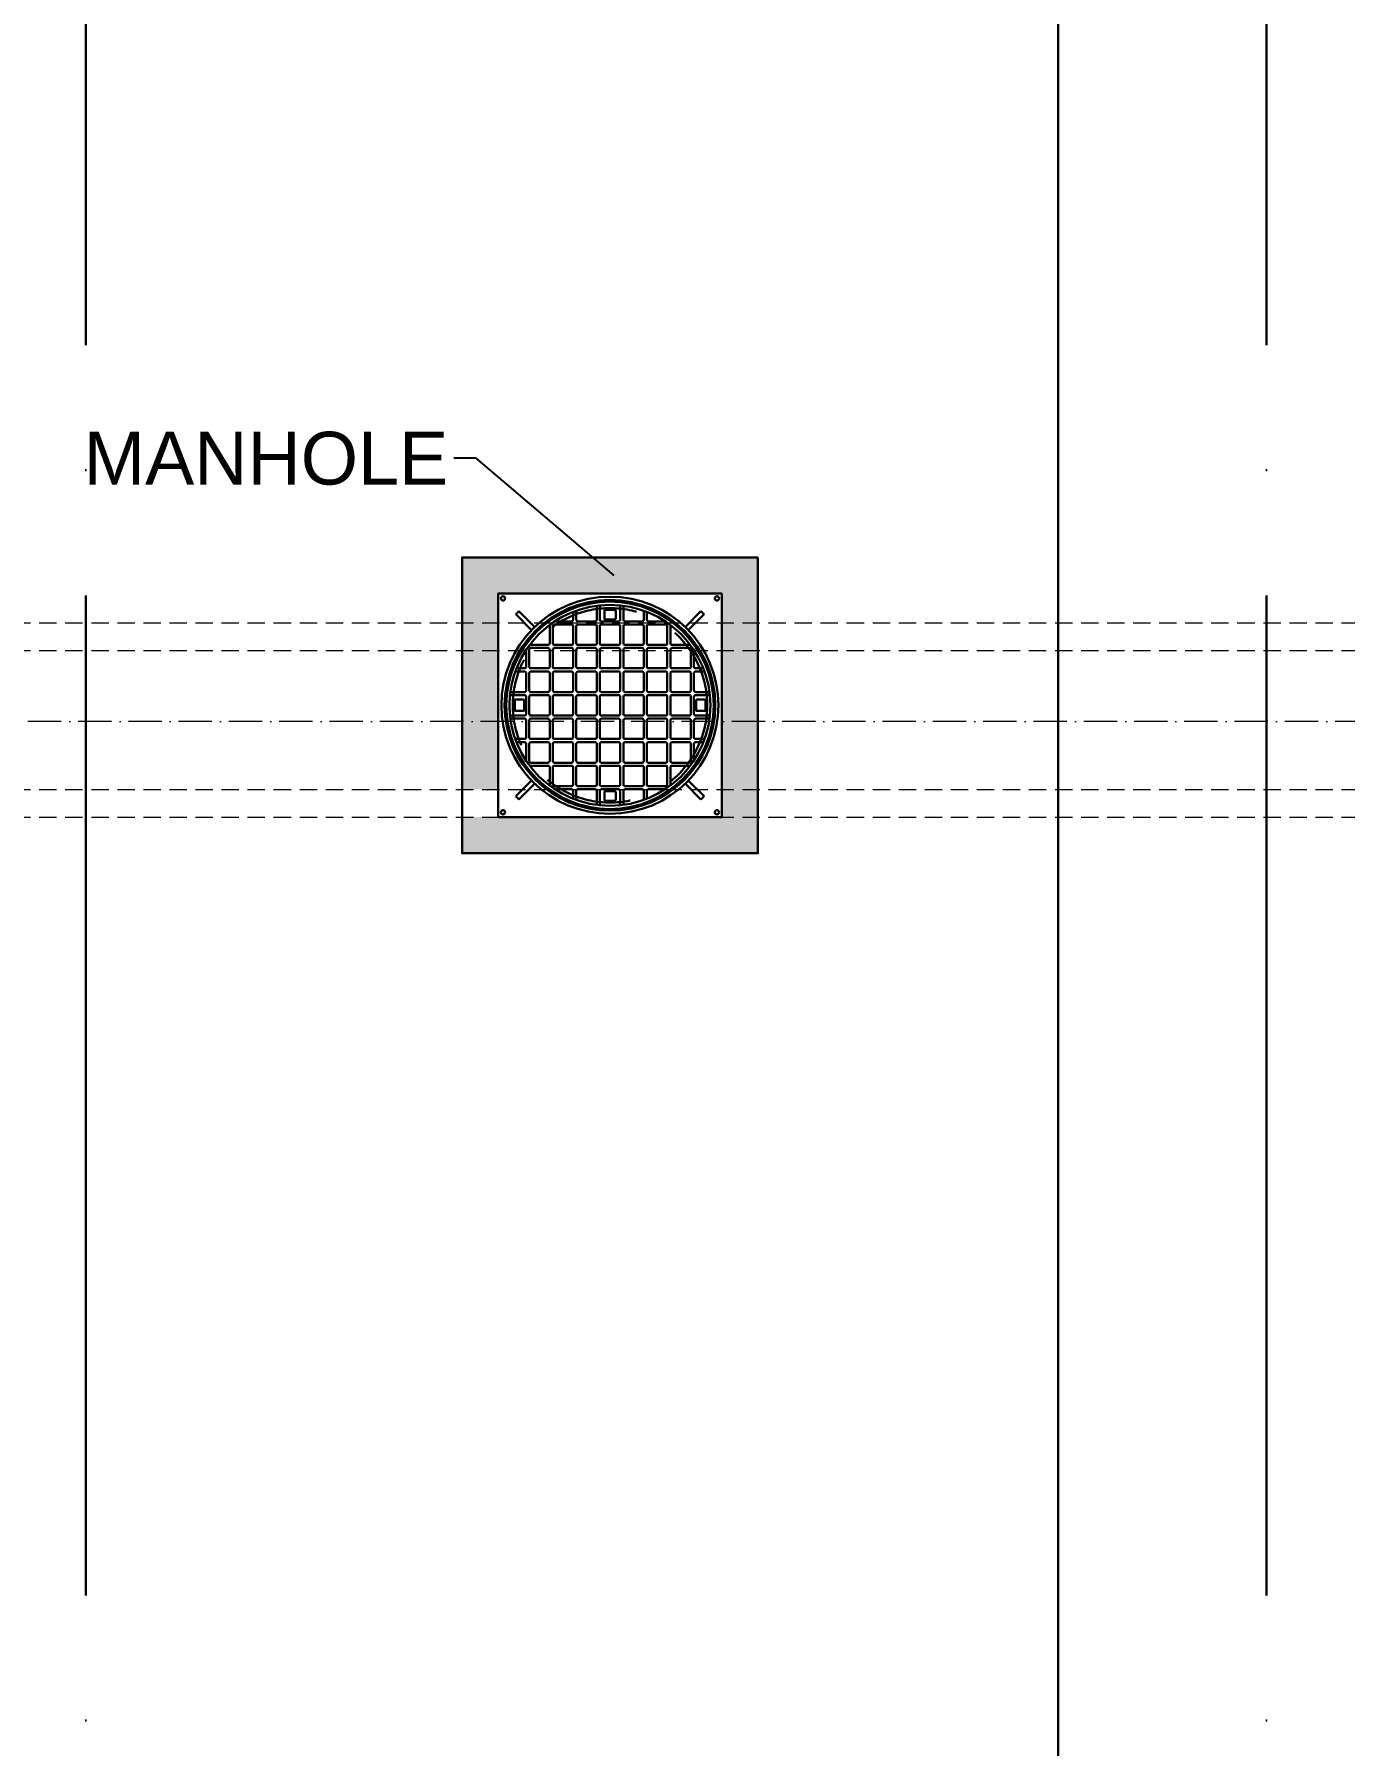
# Model space of a CAD drawing. Header units: metres. Extents: x 5841 to 11304, y 2118 to 7815.
# Drawn here: x 8096 to 8567, y 5966 to 6582 of the extents above; entities that cross this region are included whole.
import ezdxf
from ezdxf import colors
from ezdxf.entities.mleader import LeaderData, LeaderLine
from ezdxf.math import Vec2, Vec3

# ---------------------------------------------------------------- set-up
doc = ezdxf.new("R2010")
doc.units = ezdxf.units.M
for name, pattern in [('ACAD_ISO04W100', [30, 24, -3, 0, -3]), ('ACAD_ISO10W100', [18, 12, -3, 0, -3]), ('DASHED2', [0.375, 0.25, -0.125]), ('Safi- Xref Plans$0$HIDDEN2', [4.7625, 3.175, -1.5875])]:
    doc.linetypes.add(name, pattern=pattern)
for name, color, linetype, lineweight in [('D_Garis Potongan', 101, 'ACAD_ISO10W100', 9), ('D_Garis Tak Tampak', 8, 'DASHED2', 9), ('D_Garis Tampak', 150, 'Continuous', 30), ('DIM200', 4, 'Continuous', 18), ('GRS-ARSIR (HATCH)', 8, 'Continuous', 9)]:
    doc.layers.add(name, color=color, linetype=linetype, lineweight=lineweight)
doc.styles.get("Standard").update_dxf_attribs({"font": 'arial.ttf'})

msp = doc.modelspace()

# ---------------------------------------------------------------- hatches: boundary and pattern name
at = {"layer": 'GRS-ARSIR (HATCH)'}
h = msp.add_hatch(dxfattribs=at)
h.set_pattern_fill('AR-CONC', color=256, scale=2.5)
h.set_pattern_definition([(50, (-2155.766, -4475.943), (17.931505, -1.568803), [1.875, -20.625]), (355, (-2155.766, -4475.943), (-3.468783, 18.804803), [1.5, -16.5]), (100.45144, (-2154.272, -4476.074), (14.462721, 17.236), [1.593505, -17.528553]), (46.1842, (-2155.766, -4470.943), (26.681033, -4.137982), [2.8125, -30.9375]), (96.63564, (-2153.543, -4471.288), (23.36655, 24.352965), [2.39026, -26.292844]), (351.18416, (-2155.766, -4470.943), (23.36655, 24.352965), [2.25, -24.75]), (21, (-2153.266, -4472.193), (14.922676, -10.065472), [1.875, -20.625]), (326, (-2153.266, -4472.193), (6.082883, 18.128751), [1.5, -16.5]), (71.45144, (-2152.023, -4473.032), (21.00556, 8.063279), [1.593505, -17.528553]), (37.5, (-2155.7664, -4475.9435), (0.3039964, 8.3223463), [0, -16.3, 0, -16.75, 0, -16.5625]), (7.5, (-2155.766, -4475.9435), (6.5767384, 9.860293), [0, -9.55, 0, -15.925, 0, -6.3125]), (327.5, (-2161.3414, -4475.9435), (13.345561, -0.5638718), [0, -6.25, 0, -19.5, 0, -25.875]), (317.5, (-2163.841, -4475.943), (14.579654, 2.5026246), [0, -8.125, 0, -12.95, 0, -18.375])])
h.paths.add_polyline_path([(8249.53, 6393.93), (8249.53, 6370.43), (8262.53, 6370.43), (8262.53, 6380.93), (8343.03, 6380.93), (8343.03, 6370.43), (8356.03, 6370.43), (8356.03, 6393.93)])
h.paths.add_polyline_path([(8356.03, 6370.43), (8343.03, 6370.43), (8343.03, 6360.43), (8356.03, 6360.43)])
h.paths.add_polyline_path([(8356.03, 6360.43), (8343.03, 6360.43), (8343.03, 6334.91), (8356.03, 6334.91)])
h.paths.add_polyline_path([(8356.03, 6334.91), (8343.03, 6334.91), (8343.03, 6310.43), (8356.03, 6310.43)])
h.paths.add_polyline_path([(8356.03, 6310.43), (8343.03, 6310.43), (8343.03, 6300.43), (8356.03, 6300.43)])
h.paths.add_polyline_path([(8356.03, 6300.43), (8343.03, 6300.43), (8262.53, 6300.43), (8249.53, 6300.43), (8249.53, 6287.43), (8356.03, 6287.43)])
h.paths.add_polyline_path([(8262.53, 6334.91), (8249.53, 6334.91), (8249.53, 6310.43), (8262.53, 6310.43)])
h.paths.add_polyline_path([(8262.53, 6360.43), (8249.53, 6360.43), (8249.53, 6334.91), (8262.53, 6334.91)])
h.paths.add_polyline_path([(8262.53, 6370.43), (8249.53, 6370.43), (8249.53, 6360.43), (8262.53, 6360.43)])
h.paths.add_polyline_path([(8842.35, 6388.68), (8735.85, 6388.68), (8735.85, 6370.43), (8748.85, 6370.43), (8748.85, 6375.68), (8829.35, 6375.68), (8829.35, 6370.43), (8842.35, 6370.43)])
h.paths.add_polyline_path([(8748.85, 6370.43), (8735.85, 6370.43), (8735.85, 6360.43), (8748.85, 6360.43)])
h.paths.add_polyline_path([(8748.85, 6360.43), (8735.85, 6360.43), (8735.85, 6334.91), (8748.85, 6334.91)])
h.paths.add_polyline_path([(8748.85, 6334.91), (8735.85, 6334.91), (8735.85, 6310.43), (8748.85, 6310.43)])
h.paths.add_polyline_path([(8748.85, 6310.43), (8735.85, 6310.43), (8735.85, 6300.43), (8748.85, 6300.43)])
h.paths.add_polyline_path([(8842.35, 6300.43), (8829.35, 6300.43), (8829.35, 6295.18), (8748.85, 6295.18), (8748.85, 6300.43), (8735.85, 6300.43), (8735.85, 6282.18), (8842.35, 6282.18)])
h.paths.add_polyline_path([(8842.35, 6310.43), (8829.35, 6310.43), (8829.35, 6300.43), (8842.35, 6300.43)])
h.paths.add_polyline_path([(8842.35, 6334.91), (8829.35, 6334.91), (8829.35, 6310.43), (8842.35, 6310.43)])
h.paths.add_polyline_path([(8842.35, 6360.43), (8829.35, 6360.43), (8829.35, 6334.91), (8842.35, 6334.91)])
h.paths.add_polyline_path([(8842.35, 6370.43), (8829.35, 6370.43), (8829.35, 6360.43), (8842.35, 6360.43)])
h.paths.add_polyline_path([(9813.1, 6435.43), (9787.1, 6435.43), (9787.1, 6370.43), (9813.1, 6370.43), (9813.1, 6405.43)])
h.paths.add_polyline_path([(9893.1, 6451.43), (9893.1, 6481.43), (9813.1, 6435.43), (9813.1, 6405.43)])
h.paths.add_polyline_path([(9813.1, 6370.43), (9787.1, 6370.43), (9787.1, 6360.43), (9813.1, 6360.43)])
h.paths.add_polyline_path([(9813.1, 6360.43), (9787.1, 6360.43), (9787.1, 6334.91), (9813.1, 6334.91), (9813.1, 6335.95)])
h.paths.add_polyline_path([(9813.1, 6334.91), (9787.1, 6334.91), (9787.1, 6310.43), (9813.1, 6310.43)])
h.paths.add_polyline_path([(9813.1, 6310.43), (9787.1, 6310.43), (9787.1, 6300.43), (9813.1, 6300.43)])
h.paths.add_polyline_path([(9813.1, 6300.43), (9787.1, 6300.43), (9787.1, 6235.95), (9813.1, 6235.95), (9813.1, 6265.95)])
h.paths.add_polyline_path([(9813.1, 6265.95), (9813.1, 6235.95), (9893.1, 6189.95), (9893.1, 6219.95)])
h.paths.add_polyline_path([(9575.6, 7280.4), (9565.6, 7280.4), (9565.6, 6370.43), (9575.6, 6370.43)])
h.paths.add_polyline_path([(9635.6, 7280.4), (9625.6, 7280.4), (9625.6, 6370.43), (9635.6, 6370.43)])
h.paths.add_polyline_path([(9635.6, 6370.43), (9625.6, 6370.43), (9625.6, 6360.43), (9635.6, 6360.43)])
h.paths.add_polyline_path([(9635.6, 6360.43), (9625.6, 6360.43), (9625.6, 6334.91), (9635.6, 6334.91)])
h.paths.add_polyline_path([(9575.6, 6370.43), (9565.6, 6370.43), (9565.6, 6360.43), (9575.6, 6360.43)])
h.paths.add_polyline_path([(9575.6, 6360.43), (9565.6, 6360.43), (9565.6, 6334.91), (9575.6, 6334.91)])
h.paths.add_polyline_path([(9575.6, 6334.91), (9565.6, 6334.91), (9565.6, 6310.43), (9575.6, 6310.43)])
h.paths.add_polyline_path([(9635.6, 6334.91), (9625.6, 6334.91), (9625.6, 6310.43), (9635.6, 6310.43)])
h.paths.add_polyline_path([(9635.6, 6310.43), (9625.6, 6310.43), (9625.6, 6300.43), (9635.6, 6300.43)])
h.paths.add_polyline_path([(9575.6, 6310.43), (9565.6, 6310.43), (9565.6, 6300.43), (9575.6, 6300.43)])
h.paths.add_polyline_path([(9575.6, 6300.43), (9565.6, 6300.43), (9565.6, 5360.4), (9575.6, 5360.4)])
h.paths.add_polyline_path([(9635.6, 6300.43), (9625.6, 6300.43), (9625.6, 5360.4), (9635.6, 5360.4)])

# ---------------------------------------------------------------- linework, layer by layer
at = {"layer": 'D_Garis Potongan'}
msp.add_line((9969.52, 6334.91), (7103.25, 6334.91), dxfattribs=at)
at = {"layer": 'D_Garis Tak Tampak', "ltscale": 25}
for p, q in [((7291.1, 6370.43), (9787.1, 6370.43)), ((7291.1, 6360.43), (9787.1, 6360.43)), ((7291.1, 6310.43), (9787.1, 6310.43)), ((7291.1, 6300.43), (9787.1, 6300.43))]:
    msp.add_line(p, q, dxfattribs=at)
at = {"layer": 'D_Garis Tampak', "linetype": 'ACAD_ISO04W100', "ltscale": 15}
for p, q in [((8114.1, 7280.4), (8114.1, 5360.4)), ((8539.1, 7280.4), (8539.1, 5360.4))]:
    msp.add_line(p, q, dxfattribs=at)
at = {"layer": 'D_Garis Tampak', "linetype": 'ByBlock', "ltscale": 15}
msp.add_line((8464.1, 7280.4), (8464.1, 5360.4), dxfattribs=at)
at = {"layer": 'D_Garis Tampak', "ltscale": 200}
for p, q in [((8274.59, 6367.76), (8268.91, 6373.44)), ((8275.7, 6368.87), (8270.02, 6374.55)), ((8329.85, 6368.87), (8335.54, 6374.55)), ((8330.96, 6367.76), (8336.65, 6373.44)), ((8274.59, 6313.6), (8268.91, 6307.92)), ((8275.7, 6312.5), (8270.02, 6306.81)), ((8329.85, 6312.5), (8335.54, 6306.81)), ((8330.96, 6313.6), (8336.65, 6307.92))]:
    msp.add_line(p, q, dxfattribs=at)
at = {"layer": 'D_Garis Tampak'}
for points in [[(8356.03, 6393.93), (8249.53, 6393.93), (8249.53, 6287.43), (8356.03, 6287.43)], [(8343.03, 6380.93), (8262.53, 6380.93), (8262.53, 6300.43), (8343.03, 6300.43)]]:
    msp.add_lwpolyline(points, close=True, dxfattribs=at)
at = {"layer": 'D_Garis Tampak', "ltscale": 200}
for points in [[(8288.99, 6370.9), (8289.15, 6370.98), (8289.39, 6371.06), (8289.47, 6371.3), (8289.54, 6371.46)], [(8289.54, 6374.34), (8289.54, 6371.46)], [(8290.66, 6371.46), (8290.66, 6374.76)], [(8290.66, 6371.46), (8290.74, 6371.3), (8290.82, 6371.06), (8290.98, 6370.98), (8291.22, 6370.9)], [(8297.44, 6370.9), (8297.68, 6370.98), (8297.84, 6371.06), (8298, 6371.3), (8298, 6371.46)], [(8298, 6376.53), (8298, 6371.46)], [(8299.11, 6371.46), (8299.11, 6376.66)], [(8299.11, 6371.46), (8299.19, 6371.3), (8299.27, 6371.06), (8299.51, 6370.98), (8299.67, 6370.9)], [(8301.03, 6375.05), (8300.87, 6375.05), (8300.79, 6374.89), (8300.79, 6374.81)], [(8300.79, 6371.86), (8300.79, 6374.81)], [(8300.79, 6371.86), (8300.79, 6371.78), (8300.87, 6371.7), (8301.03, 6371.62)], [(8301.03, 6375.05), (8304.61, 6375.05)], [(8304.61, 6371.62), (8301.03, 6371.62)], [(8304.85, 6374.81), (8304.77, 6374.89), (8304.69, 6375.05), (8304.61, 6375.05)], [(8304.61, 6371.62), (8304.69, 6371.7), (8304.77, 6371.78), (8304.85, 6371.86)], [(8304.85, 6374.81), (8304.85, 6371.86)], [(8305.89, 6370.9), (8306.13, 6370.98), (8306.29, 6371.06), (8306.45, 6371.3), (8306.45, 6371.46)], [(8306.45, 6376.66), (8306.45, 6371.46)], [(8307.64, 6371.46), (8307.64, 6376.52)], [(8307.64, 6371.46), (8307.64, 6371.3), (8307.8, 6371.06), (8307.96, 6370.98), (8308.2, 6370.9)], [(8314.42, 6370.9), (8314.58, 6370.98), (8314.82, 6371.06), (8314.9, 6371.3), (8314.98, 6371.46)], [(8314.98, 6374.73), (8314.98, 6371.46)], [(8316.1, 6371.46), (8316.1, 6374.31)], [(8316.1, 6371.46), (8316.1, 6371.3), (8316.25, 6371.06), (8316.41, 6370.98), (8316.65, 6370.9)], [(8281.09, 6369.23), (8281.01, 6369.47), (8280.96, 6369.52)], [(8281.09, 6369.23), (8281.09, 6363.01)], [(8282.77, 6369.78), (8282.53, 6369.7), (8282.37, 6369.62), (8282.21, 6369.47), (8282.21, 6369.23)], [(8282.21, 6363.01), (8282.21, 6369.23)], [(8282.77, 6369.78), (8288.99, 6369.78)], [(8288.99, 6370.9), (8282.91, 6370.9)], [(8289.54, 6369.23), (8289.47, 6369.47), (8289.39, 6369.62), (8289.15, 6369.7), (8288.99, 6369.78)], [(8289.54, 6369.23), (8289.54, 6363.01)], [(8291.22, 6369.78), (8290.98, 6369.7), (8290.82, 6369.62), (8290.74, 6369.47), (8290.66, 6369.23)], [(8290.66, 6363.01), (8290.66, 6369.23)], [(8297.44, 6370.9), (8291.22, 6370.9)], [(8291.22, 6369.78), (8297.44, 6369.78)], [(8298, 6369.23), (8298, 6369.47), (8297.84, 6369.62), (8297.68, 6369.7), (8297.44, 6369.78)], [(8298, 6369.23), (8298, 6363.01)], [(8299.67, 6369.78), (8299.51, 6369.7), (8299.27, 6369.62), (8299.19, 6369.47), (8299.11, 6369.23)], [(8299.11, 6363.01), (8299.11, 6369.23)], [(8305.89, 6370.9), (8299.67, 6370.9)], [(8299.67, 6369.78), (8305.89, 6369.78)], [(8306.45, 6369.23), (8306.45, 6369.47), (8306.29, 6369.62), (8306.13, 6369.7), (8305.89, 6369.78)], [(8306.45, 6369.23), (8306.45, 6363.01)], [(8308.2, 6369.78), (8307.96, 6369.7), (8307.8, 6369.62), (8307.64, 6369.47), (8307.64, 6369.23)], [(8307.64, 6363.01), (8307.64, 6369.23)], [(8314.42, 6370.9), (8308.2, 6370.9)], [(8308.2, 6369.78), (8314.42, 6369.78)], [(8314.98, 6369.23), (8314.9, 6369.47), (8314.82, 6369.62), (8314.58, 6369.7), (8314.42, 6369.78)], [(8314.98, 6369.23), (8314.98, 6363.01)], [(8316.65, 6369.78), (8316.41, 6369.7), (8316.25, 6369.62), (8316.1, 6369.47), (8316.1, 6369.23)], [(8316.1, 6363.01), (8316.1, 6369.23)], [(8322.65, 6370.9), (8316.65, 6370.9)], [(8316.65, 6369.78), (8322.87, 6369.78)], [(8323.43, 6369.23), (8323.35, 6369.47), (8323.27, 6369.62), (8323.11, 6369.7), (8322.87, 6369.78)], [(8323.43, 6369.23), (8323.43, 6363.01)], [(8324.64, 6369.49), (8324.63, 6369.47), (8324.55, 6369.23)], [(8324.55, 6363.01), (8324.55, 6369.23)], [(8272.56, 6360.56), (8272.56, 6354.56)], [(8274.24, 6361.33), (8274.08, 6361.25), (8273.84, 6361.17), (8273.76, 6360.93), (8273.68, 6360.77)], [(8273.68, 6354.56), (8273.68, 6360.77)], [(8273.96, 6362.53), (8274.08, 6362.45), (8274.24, 6362.45)], [(8280.46, 6362.45), (8274.24, 6362.45)], [(8274.24, 6361.33), (8280.46, 6361.33)], [(8280.46, 6362.45), (8280.69, 6362.45), (8280.85, 6362.61), (8281.01, 6362.77), (8281.09, 6363.01)], [(8281.09, 6360.77), (8281.01, 6360.93), (8280.85, 6361.17), (8280.69, 6361.25), (8280.46, 6361.33)], [(8281.09, 6360.77), (8281.09, 6354.56)], [(8282.21, 6363.01), (8282.21, 6362.77), (8282.37, 6362.61), (8282.53, 6362.45), (8282.77, 6362.45)], [(8282.77, 6361.33), (8282.53, 6361.25), (8282.37, 6361.17), (8282.21, 6360.93), (8282.21, 6360.77)], [(8282.21, 6354.56), (8282.21, 6360.77)], [(8288.99, 6362.45), (8282.77, 6362.45)], [(8282.77, 6361.33), (8288.99, 6361.33)], [(8288.99, 6362.45), (8289.15, 6362.45), (8289.39, 6362.61), (8289.47, 6362.77), (8289.54, 6363.01)], [(8289.54, 6360.77), (8289.47, 6360.93), (8289.39, 6361.17), (8289.15, 6361.25), (8288.99, 6361.33)], [(8289.54, 6360.77), (8289.54, 6354.56)], [(8290.66, 6363.01), (8290.74, 6362.77), (8290.82, 6362.61), (8290.98, 6362.45), (8291.22, 6362.45)], [(8291.22, 6361.33), (8290.98, 6361.25), (8290.82, 6361.17), (8290.74, 6360.93), (8290.66, 6360.77)], [(8290.66, 6354.56), (8290.66, 6360.77)], [(8297.44, 6362.45), (8291.22, 6362.45)], [(8291.22, 6361.33), (8297.44, 6361.33)], [(8297.44, 6362.45), (8297.68, 6362.45), (8297.84, 6362.61), (8298, 6362.77), (8298, 6363.01)], [(8298, 6360.77), (8298, 6360.93), (8297.84, 6361.17), (8297.68, 6361.25), (8297.44, 6361.33)], [(8298, 6360.77), (8298, 6354.56)], [(8299.11, 6363.01), (8299.19, 6362.77), (8299.27, 6362.61), (8299.51, 6362.45), (8299.67, 6362.45)], [(8299.67, 6361.33), (8299.51, 6361.25), (8299.27, 6361.17), (8299.19, 6360.93), (8299.11, 6360.77)], [(8299.11, 6354.56), (8299.11, 6360.77)], [(8305.89, 6362.45), (8299.67, 6362.45)], [(8299.67, 6361.33), (8305.89, 6361.33)], [(8305.89, 6362.45), (8306.13, 6362.45), (8306.29, 6362.61), (8306.45, 6362.77), (8306.45, 6363.01)], [(8306.45, 6360.77), (8306.45, 6360.93), (8306.29, 6361.17), (8306.13, 6361.25), (8305.89, 6361.33)], [(8306.45, 6360.77), (8306.45, 6354.56)], [(8307.64, 6363.01), (8307.64, 6362.77), (8307.8, 6362.61), (8307.96, 6362.45), (8308.2, 6362.45)], [(8308.2, 6361.33), (8307.96, 6361.25), (8307.8, 6361.17), (8307.64, 6360.93), (8307.64, 6360.77)], [(8307.64, 6354.56), (8307.64, 6360.77)], [(8314.42, 6362.45), (8308.2, 6362.45)], [(8308.2, 6361.33), (8314.42, 6361.33)], [(8314.42, 6362.45), (8314.58, 6362.45), (8314.82, 6362.61), (8314.9, 6362.77), (8314.98, 6363.01)], [(8314.98, 6360.77), (8314.9, 6360.93), (8314.82, 6361.17), (8314.58, 6361.25), (8314.42, 6361.33)], [(8314.98, 6360.77), (8314.98, 6354.56)], [(8316.1, 6363.01), (8316.1, 6362.77), (8316.25, 6362.61), (8316.41, 6362.45), (8316.65, 6362.45)], [(8316.65, 6361.33), (8316.41, 6361.25), (8316.25, 6361.17), (8316.1, 6360.93), (8316.1, 6360.77)], [(8316.1, 6354.56), (8316.1, 6360.77)], [(8322.87, 6362.45), (8316.65, 6362.45)], [(8316.65, 6361.33), (8322.87, 6361.33)], [(8322.87, 6362.45), (8323.11, 6362.45), (8323.27, 6362.61), (8323.35, 6362.77), (8323.43, 6363.01)], [(8323.43, 6360.77), (8323.35, 6360.93), (8323.27, 6361.17), (8323.11, 6361.25), (8322.87, 6361.33)], [(8323.43, 6360.77), (8323.43, 6354.56)], [(8324.55, 6363.01), (8324.63, 6362.77), (8324.71, 6362.61), (8324.95, 6362.45), (8325.1, 6362.45)], [(8325.1, 6361.33), (8324.95, 6361.25), (8324.71, 6361.17), (8324.63, 6360.93), (8324.55, 6360.77)], [(8324.55, 6354.56), (8324.55, 6360.77)], [(8331.32, 6362.45), (8325.1, 6362.45)], [(8325.1, 6361.33), (8331.32, 6361.33)], [(8331.32, 6362.45), (8331.56, 6362.45), (8331.62, 6362.5)], [(8331.88, 6360.77), (8331.88, 6360.93), (8331.72, 6361.17), (8331.56, 6361.25), (8331.32, 6361.33)], [(8331.88, 6360.77), (8331.88, 6354.56)], [(8333, 6354.56), (8333, 6360.55)], [(8268.7, 6352.8), (8272, 6352.8)], [(8272, 6354), (8269.15, 6354)], [(8272, 6354), (8272.24, 6354), (8272.4, 6354.16), (8272.56, 6354.32), (8272.56, 6354.56)], [(8272.56, 6352.24), (8272.56, 6352.48), (8272.4, 6352.64), (8272.24, 6352.8), (8272, 6352.8)], [(8273.68, 6354.56), (8273.76, 6354.32), (8273.84, 6354.16), (8274.08, 6354), (8274.24, 6354)], [(8274.24, 6352.8), (8274.08, 6352.8), (8273.84, 6352.64), (8273.76, 6352.48), (8273.68, 6352.24)], [(8280.46, 6354), (8274.24, 6354)], [(8274.24, 6352.8), (8280.46, 6352.8)], [(8280.46, 6354), (8280.69, 6354), (8280.85, 6354.16), (8281.01, 6354.32), (8281.09, 6354.56)], [(8281.09, 6352.24), (8281.01, 6352.48), (8280.85, 6352.64), (8280.69, 6352.8), (8280.46, 6352.8)], [(8282.21, 6354.56), (8282.21, 6354.32), (8282.37, 6354.16), (8282.53, 6354), (8282.77, 6354)], [(8282.77, 6352.8), (8282.53, 6352.8), (8282.37, 6352.64), (8282.21, 6352.48), (8282.21, 6352.24)], [(8288.99, 6354), (8282.77, 6354)], [(8282.77, 6352.8), (8288.99, 6352.8)], [(8288.99, 6354), (8289.15, 6354), (8289.39, 6354.16), (8289.47, 6354.32), (8289.54, 6354.56)], [(8289.54, 6352.24), (8289.47, 6352.48), (8289.39, 6352.64), (8289.15, 6352.8), (8288.99, 6352.8)], [(8290.66, 6354.56), (8290.74, 6354.32), (8290.82, 6354.16), (8290.98, 6354), (8291.22, 6354)], [(8291.22, 6352.8), (8290.98, 6352.8), (8290.82, 6352.64), (8290.74, 6352.48), (8290.66, 6352.24)], [(8297.44, 6354), (8291.22, 6354)], [(8291.22, 6352.8), (8297.44, 6352.8)], [(8297.44, 6354), (8297.68, 6354), (8297.84, 6354.16), (8298, 6354.32), (8298, 6354.56)], [(8298, 6352.24), (8298, 6352.48), (8297.84, 6352.64), (8297.68, 6352.8), (8297.44, 6352.8)], [(8299.11, 6354.56), (8299.19, 6354.32), (8299.27, 6354.16), (8299.51, 6354), (8299.67, 6354)], [(8299.67, 6352.8), (8299.51, 6352.8), (8299.27, 6352.64), (8299.19, 6352.48), (8299.11, 6352.24)], [(8305.89, 6354), (8299.67, 6354)], [(8299.67, 6352.8), (8305.89, 6352.8)], [(8305.89, 6354), (8306.13, 6354), (8306.29, 6354.16), (8306.45, 6354.32), (8306.45, 6354.56)], [(8306.45, 6352.24), (8306.45, 6352.48), (8306.29, 6352.64), (8306.13, 6352.8), (8305.89, 6352.8)], [(8307.64, 6354.56), (8307.64, 6354.32), (8307.8, 6354.16), (8307.96, 6354), (8308.2, 6354)], [(8308.2, 6352.8), (8307.96, 6352.8), (8307.8, 6352.64), (8307.64, 6352.48), (8307.64, 6352.24)], [(8314.42, 6354), (8308.2, 6354)], [(8308.2, 6352.8), (8314.42, 6352.8)], [(8314.42, 6354), (8314.58, 6354), (8314.82, 6354.16), (8314.9, 6354.32), (8314.98, 6354.56)], [(8314.98, 6352.24), (8314.9, 6352.48), (8314.82, 6352.64), (8314.58, 6352.8), (8314.42, 6352.8)], [(8316.1, 6354.56), (8316.1, 6354.32), (8316.25, 6354.16), (8316.41, 6354), (8316.65, 6354)], [(8316.65, 6352.8), (8316.41, 6352.8), (8316.25, 6352.64), (8316.1, 6352.48), (8316.1, 6352.24)], [(8322.87, 6354), (8316.65, 6354)], [(8316.65, 6352.8), (8322.87, 6352.8)], [(8322.87, 6354), (8323.11, 6354), (8323.27, 6354.16), (8323.35, 6354.32), (8323.43, 6354.56)], [(8323.43, 6352.24), (8323.35, 6352.48), (8323.27, 6352.64), (8323.11, 6352.8), (8322.87, 6352.8)], [(8324.55, 6354.56), (8324.63, 6354.32), (8324.71, 6354.16), (8324.95, 6354), (8325.1, 6354)], [(8325.1, 6352.8), (8324.95, 6352.8), (8324.71, 6352.64), (8324.63, 6352.48), (8324.55, 6352.24)], [(8331.32, 6354), (8325.1, 6354)], [(8325.1, 6352.8), (8331.32, 6352.8)], [(8331.32, 6354), (8331.56, 6354), (8331.72, 6354.16), (8331.88, 6354.32), (8331.88, 6354.56)], [(8331.88, 6352.24), (8331.88, 6352.48), (8331.72, 6352.64), (8331.56, 6352.8), (8331.32, 6352.8)], [(8333, 6354.56), (8333.08, 6354.32), (8333.24, 6354.16), (8333.4, 6354), (8333.64, 6354)], [(8333.64, 6352.8), (8333.4, 6352.8), (8333.24, 6352.64), (8333.08, 6352.48), (8333, 6352.24)], [(8336.4, 6354), (8333.64, 6354)], [(8333.64, 6352.8), (8336.85, 6352.8)], [(8272.56, 6352.24), (8272.56, 6346.02)], [(8273.68, 6346.02), (8273.68, 6352.24)], [(8281.09, 6352.24), (8281.09, 6346.02)], [(8282.21, 6346.02), (8282.21, 6352.24)], [(8289.54, 6352.24), (8289.54, 6346.02)], [(8290.66, 6346.02), (8290.66, 6352.24)], [(8298, 6352.24), (8298, 6346.02)], [(8299.11, 6346.02), (8299.11, 6352.24)], [(8306.45, 6352.24), (8306.45, 6346.02)], [(8307.64, 6346.02), (8307.64, 6352.24)], [(8314.98, 6352.24), (8314.98, 6346.02)], [(8316.1, 6346.02), (8316.1, 6352.24)], [(8323.43, 6352.24), (8323.43, 6346.02)], [(8324.55, 6346.02), (8324.55, 6352.24)], [(8331.88, 6352.24), (8331.88, 6346.02)], [(8333, 6346.02), (8333, 6352.24)], [(8266.8, 6344.35), (8272, 6344.35)], [(8272, 6345.47), (8266.93, 6345.47)], [(8267.78, 6340.68), (8267.78, 6340.68)], [(8268.66, 6342.76), (8268.58, 6342.68), (8268.5, 6342.6), (8268.5, 6342.52)], [(8268.5, 6338.85), (8268.5, 6342.52)], [(8268.66, 6342.76), (8271.61, 6342.76)], [(8271.84, 6342.52), (8271.84, 6342.6), (8271.76, 6342.68), (8271.61, 6342.76)], [(8271.84, 6342.52), (8271.84, 6338.85)], [(8272, 6345.47), (8272.24, 6345.55), (8272.4, 6345.63), (8272.56, 6345.86), (8272.56, 6346.02)], [(8272.56, 6343.79), (8272.56, 6344.03), (8272.4, 6344.19), (8272.24, 6344.35), (8272, 6344.35)], [(8272.56, 6343.79), (8272.56, 6337.57)], [(8273.68, 6346.02), (8273.76, 6345.86), (8273.84, 6345.63), (8274.08, 6345.55), (8274.24, 6345.47)], [(8274.24, 6344.35), (8274.08, 6344.35), (8273.84, 6344.19), (8273.76, 6344.03), (8273.68, 6343.79)], [(8273.68, 6337.57), (8273.68, 6343.79)], [(8280.46, 6345.47), (8274.24, 6345.47)], [(8274.24, 6344.35), (8280.46, 6344.35)], [(8280.46, 6345.47), (8280.69, 6345.55), (8280.85, 6345.63), (8281.01, 6345.86), (8281.09, 6346.02)], [(8281.09, 6343.79), (8281.01, 6344.03), (8280.85, 6344.19), (8280.69, 6344.35), (8280.46, 6344.35)], [(8281.09, 6343.79), (8281.09, 6337.57)], [(8282.21, 6346.02), (8282.21, 6345.86), (8282.37, 6345.63), (8282.53, 6345.55), (8282.77, 6345.47)], [(8282.77, 6344.35), (8282.53, 6344.35), (8282.37, 6344.19), (8282.21, 6344.03), (8282.21, 6343.79)], [(8282.21, 6337.57), (8282.21, 6343.79)], [(8288.99, 6345.47), (8282.77, 6345.47)], [(8282.77, 6344.35), (8288.99, 6344.35)], [(8288.99, 6345.47), (8289.15, 6345.55), (8289.39, 6345.63), (8289.47, 6345.86), (8289.54, 6346.02)], [(8289.54, 6343.79), (8289.47, 6344.03), (8289.39, 6344.19), (8289.15, 6344.35), (8288.99, 6344.35)], [(8289.54, 6343.79), (8289.54, 6337.57)], [(8290.66, 6346.02), (8290.74, 6345.86), (8290.82, 6345.63), (8290.98, 6345.55), (8291.22, 6345.47)], [(8291.22, 6344.35), (8290.98, 6344.35), (8290.82, 6344.19), (8290.74, 6344.03), (8290.66, 6343.79)], [(8290.66, 6337.57), (8290.66, 6343.79)], [(8297.44, 6345.47), (8291.22, 6345.47)], [(8291.22, 6344.35), (8297.44, 6344.35)], [(8297.44, 6345.47), (8297.68, 6345.55), (8297.84, 6345.63), (8298, 6345.86), (8298, 6346.02)], [(8298, 6343.79), (8298, 6344.03), (8297.84, 6344.19), (8297.68, 6344.35), (8297.44, 6344.35)], [(8298, 6343.79), (8298, 6337.57)], [(8299.11, 6346.02), (8299.19, 6345.86), (8299.27, 6345.63), (8299.51, 6345.55), (8299.67, 6345.47)], [(8299.67, 6344.35), (8299.51, 6344.35), (8299.27, 6344.19), (8299.19, 6344.03), (8299.11, 6343.79)], [(8299.11, 6337.57), (8299.11, 6343.79)], [(8305.89, 6345.47), (8299.67, 6345.47)], [(8299.67, 6344.35), (8305.89, 6344.35)], [(8305.89, 6345.47), (8306.13, 6345.55), (8306.29, 6345.63), (8306.45, 6345.86), (8306.45, 6346.02)], [(8306.45, 6343.79), (8306.45, 6344.03), (8306.29, 6344.19), (8306.13, 6344.35), (8305.89, 6344.35)], [(8306.45, 6343.79), (8306.45, 6337.57)], [(8307.64, 6346.02), (8307.64, 6345.86), (8307.8, 6345.63), (8307.96, 6345.55), (8308.2, 6345.47)], [(8308.2, 6344.35), (8307.96, 6344.35), (8307.8, 6344.19), (8307.64, 6344.03), (8307.64, 6343.79)], [(8307.64, 6337.57), (8307.64, 6343.79)], [(8314.42, 6345.47), (8308.2, 6345.47)], [(8308.2, 6344.35), (8314.42, 6344.35)], [(8314.42, 6345.47), (8314.58, 6345.55), (8314.82, 6345.63), (8314.9, 6345.86), (8314.98, 6346.02)], [(8314.98, 6343.79), (8314.9, 6344.03), (8314.82, 6344.19), (8314.58, 6344.35), (8314.42, 6344.35)], [(8314.98, 6343.79), (8314.98, 6337.57)], [(8316.1, 6346.02), (8316.1, 6345.86), (8316.25, 6345.63), (8316.41, 6345.55), (8316.65, 6345.47)], [(8316.65, 6344.35), (8316.41, 6344.35), (8316.25, 6344.19), (8316.1, 6344.03), (8316.1, 6343.79)], [(8316.1, 6337.57), (8316.1, 6343.79)], [(8322.87, 6345.47), (8316.65, 6345.47)], [(8316.65, 6344.35), (8322.87, 6344.35)], [(8322.87, 6345.47), (8323.11, 6345.55), (8323.27, 6345.63), (8323.35, 6345.86), (8323.43, 6346.02)], [(8323.43, 6343.79), (8323.35, 6344.03), (8323.27, 6344.19), (8323.11, 6344.35), (8322.87, 6344.35)], [(8323.43, 6343.79), (8323.43, 6337.57)], [(8324.55, 6346.02), (8324.63, 6345.86), (8324.71, 6345.63), (8324.95, 6345.55), (8325.1, 6345.47)], [(8325.1, 6344.35), (8324.95, 6344.35), (8324.71, 6344.19), (8324.63, 6344.03), (8324.55, 6343.79)], [(8324.55, 6337.57), (8324.55, 6343.79)], [(8331.32, 6345.47), (8325.1, 6345.47)], [(8325.1, 6344.35), (8331.32, 6344.35)], [(8331.32, 6345.47), (8331.56, 6345.55), (8331.72, 6345.63), (8331.88, 6345.86), (8331.88, 6346.02)], [(8331.88, 6343.79), (8331.88, 6344.03), (8331.72, 6344.19), (8331.56, 6344.35), (8331.32, 6344.35)], [(8331.88, 6343.79), (8331.88, 6337.57)], [(8333, 6346.02), (8333.08, 6345.86), (8333.24, 6345.63), (8333.4, 6345.55), (8333.64, 6345.47)], [(8333.64, 6344.35), (8333.4, 6344.35), (8333.24, 6344.19), (8333.08, 6344.03), (8333, 6343.79)], [(8333, 6337.57), (8333, 6343.79)], [(8338.62, 6345.47), (8333.64, 6345.47)], [(8333.64, 6344.35), (8338.76, 6344.35)], [(8334.03, 6342.76), (8333.88, 6342.68), (8333.8, 6342.6), (8333.8, 6342.52)], [(8333.8, 6338.85), (8333.8, 6342.52)], [(8334.03, 6342.76), (8336.9, 6342.76)], [(8337.14, 6342.52), (8337.14, 6342.6), (8337.06, 6342.68), (8336.9, 6342.76)], [(8337.14, 6342.52), (8337.14, 6338.85)], [(8272, 6337.01), (8266.8, 6337.01)], [(8266.93, 6335.9), (8272, 6335.9)], [(8268.5, 6338.85), (8268.5, 6338.77), (8268.58, 6338.69), (8268.66, 6338.69)], [(8271.61, 6338.69), (8268.66, 6338.69)], [(8271.61, 6338.69), (8271.76, 6338.69), (8271.84, 6338.77), (8271.84, 6338.85)], [(8272, 6337.01), (8272.24, 6337.01), (8272.4, 6337.17), (8272.56, 6337.33), (8272.56, 6337.57)], [(8272.56, 6335.34), (8272.56, 6335.5), (8272.4, 6335.74), (8272.24, 6335.82), (8272, 6335.9)], [(8272.56, 6335.34), (8272.56, 6329.12)], [(8273.68, 6337.57), (8273.76, 6337.33), (8273.84, 6337.17), (8274.08, 6337.01), (8274.24, 6337.01)], [(8274.24, 6335.9), (8274.08, 6335.82), (8273.84, 6335.74), (8273.76, 6335.5), (8273.68, 6335.34)], [(8273.68, 6329.12), (8273.68, 6335.34)], [(8280.46, 6337.01), (8274.24, 6337.01)], [(8274.24, 6335.9), (8280.46, 6335.9)], [(8280.46, 6337.01), (8280.69, 6337.01), (8280.85, 6337.17), (8281.01, 6337.33), (8281.09, 6337.57)], [(8281.09, 6335.34), (8281.01, 6335.5), (8280.85, 6335.74), (8280.69, 6335.82), (8280.46, 6335.9)], [(8281.09, 6335.34), (8281.09, 6329.12)], [(8282.21, 6337.57), (8282.21, 6337.33), (8282.37, 6337.17), (8282.53, 6337.01), (8282.77, 6337.01)], [(8282.77, 6335.9), (8282.53, 6335.82), (8282.37, 6335.74), (8282.21, 6335.5), (8282.21, 6335.34)], [(8282.21, 6329.12), (8282.21, 6335.34)], [(8288.99, 6337.01), (8282.77, 6337.01)], [(8282.77, 6335.9), (8288.99, 6335.9)], [(8288.99, 6337.01), (8289.15, 6337.01), (8289.39, 6337.17), (8289.47, 6337.33), (8289.54, 6337.57)], [(8289.54, 6335.34), (8289.47, 6335.5), (8289.39, 6335.74), (8289.15, 6335.82), (8288.99, 6335.9)], [(8289.54, 6335.34), (8289.54, 6329.12)], [(8290.66, 6337.57), (8290.74, 6337.33), (8290.82, 6337.17), (8290.98, 6337.01), (8291.22, 6337.01)], [(8291.22, 6335.9), (8290.98, 6335.82), (8290.82, 6335.74), (8290.74, 6335.5), (8290.66, 6335.34)], [(8290.66, 6329.12), (8290.66, 6335.34)], [(8297.44, 6337.01), (8291.22, 6337.01)], [(8291.22, 6335.9), (8297.44, 6335.9)], [(8297.44, 6337.01), (8297.68, 6337.01), (8297.84, 6337.17), (8298, 6337.33), (8298, 6337.57)], [(8298, 6335.34), (8298, 6335.5), (8297.84, 6335.74), (8297.68, 6335.82), (8297.44, 6335.9)], [(8298, 6335.34), (8298, 6329.12)], [(8299.11, 6337.57), (8299.19, 6337.33), (8299.27, 6337.17), (8299.51, 6337.01), (8299.67, 6337.01)], [(8299.67, 6335.9), (8299.51, 6335.82), (8299.27, 6335.74), (8299.19, 6335.5), (8299.11, 6335.34)], [(8299.11, 6329.12), (8299.11, 6335.34)], [(8305.89, 6337.01), (8299.67, 6337.01)], [(8299.67, 6335.9), (8305.89, 6335.9)], [(8305.89, 6337.01), (8306.13, 6337.01), (8306.29, 6337.17), (8306.45, 6337.33), (8306.45, 6337.57)], [(8306.45, 6335.34), (8306.45, 6335.5), (8306.29, 6335.74), (8306.13, 6335.82), (8305.89, 6335.9)], [(8306.45, 6335.34), (8306.45, 6329.12)], [(8307.64, 6337.57), (8307.64, 6337.33), (8307.8, 6337.17), (8307.96, 6337.01), (8308.2, 6337.01)], [(8308.2, 6335.9), (8307.96, 6335.82), (8307.8, 6335.74), (8307.64, 6335.5), (8307.64, 6335.34)], [(8307.64, 6329.12), (8307.64, 6335.34)], [(8314.42, 6337.01), (8308.2, 6337.01)], [(8308.2, 6335.9), (8314.42, 6335.9)], [(8314.42, 6337.01), (8314.58, 6337.01), (8314.82, 6337.17), (8314.9, 6337.33), (8314.98, 6337.57)], [(8314.98, 6335.34), (8314.9, 6335.5), (8314.82, 6335.74), (8314.58, 6335.82), (8314.42, 6335.9)], [(8314.98, 6335.34), (8314.98, 6329.12)], [(8316.1, 6337.57), (8316.1, 6337.33), (8316.25, 6337.17), (8316.41, 6337.01), (8316.65, 6337.01)], [(8316.65, 6335.9), (8316.41, 6335.82), (8316.25, 6335.74), (8316.1, 6335.5), (8316.1, 6335.34)], [(8316.1, 6329.12), (8316.1, 6335.34)], [(8322.87, 6337.01), (8316.65, 6337.01)], [(8316.65, 6335.9), (8322.87, 6335.9)], [(8322.87, 6337.01), (8323.11, 6337.01), (8323.27, 6337.17), (8323.35, 6337.33), (8323.43, 6337.57)], [(8323.43, 6335.34), (8323.35, 6335.5), (8323.27, 6335.74), (8323.11, 6335.82), (8322.87, 6335.9)], [(8323.43, 6335.34), (8323.43, 6329.12)], [(8324.55, 6337.57), (8324.63, 6337.33), (8324.71, 6337.17), (8324.95, 6337.01), (8325.1, 6337.01)], [(8325.1, 6335.9), (8324.95, 6335.82), (8324.71, 6335.74), (8324.63, 6335.5), (8324.55, 6335.34)], [(8324.55, 6329.12), (8324.55, 6335.34)], [(8331.32, 6337.01), (8325.1, 6337.01)], [(8325.1, 6335.9), (8331.32, 6335.9)], [(8331.32, 6337.01), (8331.56, 6337.01), (8331.72, 6337.17), (8331.88, 6337.33), (8331.88, 6337.57)], [(8331.88, 6335.34), (8331.88, 6335.5), (8331.72, 6335.74), (8331.56, 6335.82), (8331.32, 6335.9)], [(8331.88, 6335.34), (8331.88, 6329.12)], [(8333, 6337.57), (8333.08, 6337.33), (8333.24, 6337.17), (8333.4, 6337.01), (8333.64, 6337.01)], [(8333.64, 6335.9), (8333.4, 6335.82), (8333.24, 6335.74), (8333.08, 6335.5), (8333, 6335.34)], [(8333, 6329.12), (8333, 6335.34)], [(8338.76, 6337.01), (8333.64, 6337.01)], [(8333.64, 6335.9), (8338.63, 6335.9)], [(8333.8, 6338.85), (8333.8, 6338.77), (8333.88, 6338.69), (8334.03, 6338.69)], [(8336.9, 6338.69), (8334.03, 6338.69)], [(8336.9, 6338.69), (8337.06, 6338.69), (8337.14, 6338.77), (8337.14, 6338.85)], [(8272, 6328.56), (8268.7, 6328.56)], [(8272, 6328.56), (8272.24, 6328.56), (8272.4, 6328.72), (8272.56, 6328.88), (8272.56, 6329.12)], [(8273.68, 6329.12), (8273.76, 6328.88), (8273.84, 6328.72), (8274.08, 6328.56), (8274.24, 6328.56)], [(8280.46, 6328.56), (8274.24, 6328.56)], [(8280.46, 6328.56), (8280.69, 6328.56), (8280.85, 6328.72), (8281.01, 6328.88), (8281.09, 6329.12)], [(8282.21, 6329.12), (8282.21, 6328.88), (8282.37, 6328.72), (8282.53, 6328.56), (8282.77, 6328.56)], [(8288.99, 6328.56), (8282.77, 6328.56)], [(8288.99, 6328.56), (8289.15, 6328.56), (8289.39, 6328.72), (8289.47, 6328.88), (8289.54, 6329.12)], [(8290.66, 6329.12), (8290.74, 6328.88), (8290.82, 6328.72), (8290.98, 6328.56), (8291.22, 6328.56)], [(8297.44, 6328.56), (8291.22, 6328.56)], [(8297.44, 6328.56), (8297.68, 6328.56), (8297.84, 6328.72), (8298, 6328.88), (8298, 6329.12)], [(8299.11, 6329.12), (8299.19, 6328.88), (8299.27, 6328.72), (8299.51, 6328.56), (8299.67, 6328.56)], [(8305.89, 6328.56), (8299.67, 6328.56)], [(8305.89, 6328.56), (8306.13, 6328.56), (8306.29, 6328.72), (8306.45, 6328.88), (8306.45, 6329.12)], [(8307.64, 6329.12), (8307.64, 6328.88), (8307.8, 6328.72), (8307.96, 6328.56), (8308.2, 6328.56)], [(8314.42, 6328.56), (8308.2, 6328.56)], [(8314.42, 6328.56), (8314.58, 6328.56), (8314.82, 6328.72), (8314.9, 6328.88), (8314.98, 6329.12)], [(8316.1, 6329.12), (8316.1, 6328.88), (8316.25, 6328.72), (8316.41, 6328.56), (8316.65, 6328.56)], [(8322.87, 6328.56), (8316.65, 6328.56)], [(8322.87, 6328.56), (8323.11, 6328.56), (8323.27, 6328.72), (8323.35, 6328.88), (8323.43, 6329.12)], [(8324.55, 6329.12), (8324.63, 6328.88), (8324.71, 6328.72), (8324.95, 6328.56), (8325.1, 6328.56)], [(8331.32, 6328.56), (8325.1, 6328.56)], [(8331.32, 6328.56), (8331.56, 6328.56), (8331.72, 6328.72), (8331.88, 6328.88), (8331.88, 6329.12)], [(8333, 6329.12), (8333.08, 6328.88), (8333.24, 6328.72), (8333.4, 6328.56), (8333.64, 6328.56)], [(8336.85, 6328.56), (8333.64, 6328.56)], [(8269.15, 6327.37), (8272, 6327.37)], [(8272.56, 6326.81), (8272.56, 6327.05), (8272.4, 6327.21), (8272.24, 6327.37), (8272, 6327.37)], [(8272.56, 6326.81), (8272.56, 6320.8)], [(8274.24, 6327.37), (8274.08, 6327.37), (8273.84, 6327.21), (8273.76, 6327.05), (8273.68, 6326.81)], [(8273.68, 6320.59), (8273.68, 6326.81)], [(8274.24, 6327.37), (8280.46, 6327.37)], [(8281.09, 6326.81), (8281.01, 6327.05), (8280.85, 6327.21), (8280.69, 6327.37), (8280.46, 6327.37)], [(8281.09, 6326.81), (8281.09, 6320.59)], [(8282.77, 6327.37), (8282.53, 6327.37), (8282.37, 6327.21), (8282.21, 6327.05), (8282.21, 6326.81)], [(8282.21, 6320.59), (8282.21, 6326.81)], [(8282.77, 6327.37), (8288.99, 6327.37)], [(8289.54, 6326.81), (8289.47, 6327.05), (8289.39, 6327.21), (8289.15, 6327.37), (8288.99, 6327.37)], [(8289.54, 6326.81), (8289.54, 6320.59)], [(8291.22, 6327.37), (8290.98, 6327.37), (8290.82, 6327.21), (8290.74, 6327.05), (8290.66, 6326.81)], [(8290.66, 6320.59), (8290.66, 6326.81)], [(8291.22, 6327.37), (8297.44, 6327.37)], [(8298, 6326.81), (8298, 6327.05), (8297.84, 6327.21), (8297.68, 6327.37), (8297.44, 6327.37)], [(8298, 6326.81), (8298, 6320.59)], [(8299.67, 6327.37), (8299.51, 6327.37), (8299.27, 6327.21), (8299.19, 6327.05), (8299.11, 6326.81)], [(8299.11, 6320.59), (8299.11, 6326.81)], [(8299.67, 6327.37), (8305.89, 6327.37)], [(8306.45, 6326.81), (8306.45, 6327.05), (8306.29, 6327.21), (8306.13, 6327.37), (8305.89, 6327.37)], [(8306.45, 6326.81), (8306.45, 6320.59)], [(8308.2, 6327.37), (8307.96, 6327.37), (8307.8, 6327.21), (8307.64, 6327.05), (8307.64, 6326.81)], [(8307.64, 6320.59), (8307.64, 6326.81)], [(8308.2, 6327.37), (8314.42, 6327.37)], [(8314.98, 6326.81), (8314.9, 6327.05), (8314.82, 6327.21), (8314.58, 6327.37), (8314.42, 6327.37)], [(8314.98, 6326.81), (8314.98, 6320.59)], [(8316.65, 6327.37), (8316.41, 6327.37), (8316.25, 6327.21), (8316.1, 6327.05), (8316.1, 6326.81)], [(8316.1, 6320.59), (8316.1, 6326.81)], [(8316.65, 6327.37), (8322.87, 6327.37)], [(8323.43, 6326.81), (8323.35, 6327.05), (8323.27, 6327.21), (8323.11, 6327.37), (8322.87, 6327.37)], [(8323.43, 6326.81), (8323.43, 6320.59)], [(8325.1, 6327.37), (8324.95, 6327.37), (8324.71, 6327.21), (8324.63, 6327.05), (8324.55, 6326.81)], [(8324.55, 6320.59), (8324.55, 6326.81)], [(8325.1, 6327.37), (8331.32, 6327.37)], [(8331.88, 6326.81), (8331.88, 6327.05), (8331.72, 6327.21), (8331.56, 6327.37), (8331.32, 6327.37)], [(8331.88, 6326.81), (8331.88, 6320.59)], [(8333.64, 6327.37), (8333.4, 6327.37), (8333.24, 6327.21), (8333.08, 6327.05), (8333, 6326.81)], [(8333, 6320.81), (8333, 6326.81)], [(8333.64, 6327.37), (8336.4, 6327.37)], [(8273.68, 6320.59), (8273.76, 6320.43), (8273.84, 6320.19), (8274.08, 6320.11), (8274.24, 6320.03)], [(8274.24, 6318.92), (8274.08, 6318.92), (8273.95, 6318.83)], [(8280.46, 6320.03), (8274.24, 6320.03)], [(8274.24, 6318.92), (8280.46, 6318.92)], [(8280.46, 6320.03), (8280.69, 6320.11), (8280.85, 6320.19), (8281.01, 6320.43), (8281.09, 6320.59)], [(8281.09, 6318.36), (8281.01, 6318.6), (8280.85, 6318.76), (8280.69, 6318.92), (8280.46, 6318.92)], [(8281.09, 6318.36), (8281.09, 6312.14)], [(8282.21, 6320.59), (8282.21, 6320.43), (8282.37, 6320.19), (8282.53, 6320.11), (8282.77, 6320.03)], [(8282.77, 6318.92), (8282.53, 6318.92), (8282.37, 6318.76), (8282.21, 6318.6), (8282.21, 6318.36)], [(8282.21, 6312.14), (8282.21, 6318.36)], [(8288.99, 6320.03), (8282.77, 6320.03)], [(8282.77, 6318.92), (8288.99, 6318.92)], [(8288.99, 6320.03), (8289.15, 6320.11), (8289.39, 6320.19), (8289.47, 6320.43), (8289.54, 6320.59)], [(8289.54, 6318.36), (8289.47, 6318.6), (8289.39, 6318.76), (8289.15, 6318.92), (8288.99, 6318.92)], [(8289.54, 6318.36), (8289.54, 6312.14)], [(8290.66, 6320.59), (8290.74, 6320.43), (8290.82, 6320.19), (8290.98, 6320.11), (8291.22, 6320.03)], [(8291.22, 6318.92), (8290.98, 6318.92), (8290.82, 6318.76), (8290.74, 6318.6), (8290.66, 6318.36)], [(8290.66, 6312.14), (8290.66, 6318.36)], [(8297.44, 6320.03), (8291.22, 6320.03)], [(8291.22, 6318.92), (8297.44, 6318.92)], [(8297.44, 6320.03), (8297.68, 6320.11), (8297.84, 6320.19), (8298, 6320.43), (8298, 6320.59)], [(8298, 6318.36), (8298, 6318.6), (8297.84, 6318.76), (8297.68, 6318.92), (8297.44, 6318.92)], [(8298, 6318.36), (8298, 6312.14)], [(8299.11, 6320.59), (8299.19, 6320.43), (8299.27, 6320.19), (8299.51, 6320.11), (8299.67, 6320.03)], [(8299.67, 6318.92), (8299.51, 6318.92), (8299.27, 6318.76), (8299.19, 6318.6), (8299.11, 6318.36)], [(8299.11, 6312.14), (8299.11, 6318.36)], [(8305.89, 6320.03), (8299.67, 6320.03)], [(8299.67, 6318.92), (8305.89, 6318.92)], [(8305.89, 6320.03), (8306.13, 6320.11), (8306.29, 6320.19), (8306.45, 6320.43), (8306.45, 6320.59)], [(8306.45, 6318.36), (8306.45, 6318.6), (8306.29, 6318.76), (8306.13, 6318.92), (8305.89, 6318.92)], [(8306.45, 6318.36), (8306.45, 6312.14)], [(8307.64, 6320.59), (8307.64, 6320.43), (8307.8, 6320.19), (8307.96, 6320.11), (8308.2, 6320.03)], [(8308.2, 6318.92), (8307.96, 6318.92), (8307.8, 6318.76), (8307.64, 6318.6), (8307.64, 6318.36)], [(8307.64, 6312.14), (8307.64, 6318.36)], [(8314.42, 6320.03), (8308.2, 6320.03)], [(8308.2, 6318.92), (8314.42, 6318.92)], [(8314.42, 6320.03), (8314.58, 6320.11), (8314.82, 6320.19), (8314.9, 6320.43), (8314.98, 6320.59)], [(8314.98, 6318.36), (8314.9, 6318.6), (8314.82, 6318.76), (8314.58, 6318.92), (8314.42, 6318.92)], [(8314.98, 6318.36), (8314.98, 6312.14)], [(8316.1, 6320.59), (8316.1, 6320.43), (8316.25, 6320.19), (8316.41, 6320.11), (8316.65, 6320.03)], [(8316.65, 6318.92), (8316.41, 6318.92), (8316.25, 6318.76), (8316.1, 6318.6), (8316.1, 6318.36)], [(8316.1, 6312.14), (8316.1, 6318.36)], [(8322.87, 6320.03), (8316.65, 6320.03)], [(8316.65, 6318.92), (8322.87, 6318.92)], [(8322.87, 6320.03), (8323.11, 6320.11), (8323.27, 6320.19), (8323.35, 6320.43), (8323.43, 6320.59)], [(8323.43, 6318.36), (8323.35, 6318.6), (8323.27, 6318.76), (8323.11, 6318.92), (8322.87, 6318.92)], [(8323.43, 6318.36), (8323.43, 6312.14)], [(8324.55, 6320.59), (8324.63, 6320.43), (8324.71, 6320.19), (8324.95, 6320.11), (8325.1, 6320.03)], [(8325.1, 6318.92), (8324.95, 6318.92), (8324.71, 6318.76), (8324.63, 6318.6), (8324.55, 6318.36)], [(8324.55, 6312.14), (8324.55, 6318.36)], [(8331.32, 6320.03), (8325.1, 6320.03)], [(8325.1, 6318.92), (8331.32, 6318.92)], [(8331.32, 6320.03), (8331.56, 6320.11), (8331.72, 6320.19), (8331.88, 6320.43), (8331.88, 6320.59)], [(8331.62, 6318.86), (8331.56, 6318.92), (8331.32, 6318.92)], [(8280.95, 6311.84), (8281.01, 6311.9), (8281.09, 6312.14)], [(8282.21, 6312.14), (8282.21, 6311.9), (8282.37, 6311.74), (8282.53, 6311.66), (8282.77, 6311.58)], [(8288.99, 6311.58), (8282.77, 6311.58)], [(8282.9, 6310.46), (8288.99, 6310.46)], [(8288.99, 6311.58), (8289.15, 6311.66), (8289.39, 6311.74), (8289.47, 6311.9), (8289.54, 6312.14)], [(8289.54, 6309.91), (8289.47, 6310.15), (8289.39, 6310.3), (8289.15, 6310.38), (8288.99, 6310.46)], [(8289.54, 6309.91), (8289.54, 6307.02)], [(8290.66, 6312.14), (8290.74, 6311.9), (8290.82, 6311.74), (8290.98, 6311.66), (8291.22, 6311.58)], [(8291.22, 6310.46), (8290.98, 6310.38), (8290.82, 6310.3), (8290.74, 6310.15), (8290.66, 6309.91)], [(8290.66, 6306.6), (8290.66, 6309.91)], [(8297.44, 6311.58), (8291.22, 6311.58)], [(8291.22, 6310.46), (8297.44, 6310.46)], [(8297.44, 6311.58), (8297.68, 6311.66), (8297.84, 6311.74), (8298, 6311.9), (8298, 6312.14)], [(8298, 6309.91), (8298, 6310.15), (8297.84, 6310.3), (8297.68, 6310.38), (8297.44, 6310.46)], [(8298, 6309.91), (8298, 6304.83)], [(8299.11, 6312.14), (8299.19, 6311.9), (8299.27, 6311.74), (8299.51, 6311.66), (8299.67, 6311.58)], [(8299.67, 6310.46), (8299.51, 6310.38), (8299.27, 6310.3), (8299.19, 6310.15), (8299.11, 6309.91)], [(8299.11, 6304.7), (8299.11, 6309.91)], [(8305.89, 6311.58), (8299.67, 6311.58)], [(8299.67, 6310.46), (8305.89, 6310.46)], [(8301.03, 6309.75), (8300.87, 6309.67), (8300.79, 6309.59), (8300.79, 6309.51)], [(8300.79, 6306.56), (8300.79, 6309.51)], [(8301.03, 6309.75), (8304.61, 6309.75)], [(8304.85, 6309.51), (8304.77, 6309.59), (8304.69, 6309.67), (8304.61, 6309.75)], [(8304.85, 6309.51), (8304.85, 6306.56)], [(8305.89, 6311.58), (8306.13, 6311.66), (8306.29, 6311.74), (8306.45, 6311.9), (8306.45, 6312.14)], [(8306.45, 6309.91), (8306.45, 6310.15), (8306.29, 6310.3), (8306.13, 6310.38), (8305.89, 6310.46)], [(8306.45, 6309.91), (8306.45, 6304.7)], [(8307.64, 6312.14), (8307.64, 6311.9), (8307.8, 6311.74), (8307.96, 6311.66), (8308.2, 6311.58)], [(8308.2, 6310.46), (8307.96, 6310.38), (8307.8, 6310.3), (8307.64, 6310.15), (8307.64, 6309.91)], [(8307.64, 6304.84), (8307.64, 6309.91)], [(8314.42, 6311.58), (8308.2, 6311.58)], [(8308.2, 6310.46), (8314.42, 6310.46)], [(8314.42, 6311.58), (8314.58, 6311.66), (8314.82, 6311.74), (8314.9, 6311.9), (8314.98, 6312.14)], [(8314.98, 6309.91), (8314.9, 6310.15), (8314.82, 6310.3), (8314.58, 6310.38), (8314.42, 6310.46)], [(8314.98, 6309.91), (8314.98, 6306.63)], [(8316.1, 6312.14), (8316.1, 6311.9), (8316.25, 6311.74), (8316.41, 6311.66), (8316.65, 6311.58)], [(8316.65, 6310.46), (8316.41, 6310.38), (8316.25, 6310.3), (8316.1, 6310.15), (8316.1, 6309.91)], [(8316.1, 6307.06), (8316.1, 6309.91)], [(8322.87, 6311.58), (8316.65, 6311.58)], [(8316.65, 6310.46), (8322.65, 6310.46)], [(8322.87, 6311.58), (8323.11, 6311.66), (8323.27, 6311.74), (8323.35, 6311.9), (8323.43, 6312.14)], [(8324.55, 6312.14), (8324.63, 6311.9), (8324.64, 6311.87)], [(8300.79, 6306.56), (8300.79, 6306.48), (8300.87, 6306.4), (8301.03, 6306.32)], [(8304.61, 6306.32), (8301.03, 6306.32)], [(8304.61, 6306.32), (8304.69, 6306.4), (8304.77, 6306.48), (8304.85, 6306.56)]]:
    msp.add_lwpolyline(points, dxfattribs=at)
for centre, radius in [((8264.28, 6379.18), 0.771), ((8302.78, 6340.68), 37.92), ((8302.78, 6340.68), 37.33), ((8341.27, 6379.18), 0.771), ((8264.28, 6302.18), 0.771), ((8341.27, 6302.18), 0.771)]:
    msp.add_circle(centre, radius, dxfattribs=at)
at = {"layer": 'D_Garis Tampak'}
for radius in [39.08, 36.17]:
    msp.add_circle((8302.78, 6340.68), radius, dxfattribs=at)
at = {"layer": 'D_Garis Tampak', "linetype": 'Safi- Xref Plans$0$HIDDEN2', "ltscale": 10}
msp.add_circle((8302.78, 6340.68), 35, dxfattribs=at)
at = {"layer": 'D_Garis Tampak', "ltscale": 200}
for start, end in [(134.04696, 135.95304), (44.04696, 45.95304), (224.04696, 225.95304), (314.04696, 315.95304)]:
    msp.add_arc((8302.78, 6340.68), 47.12, start, end, dxfattribs=at)

# ---------------------------------------------------------------- leaders
at = {"layer": 'DIM200', "lineweight": 9}
ml = msp.add_multileader_mtext('Standard', dxfattribs=at)
ml.set_content('MANHOLE', color=256)
ml.set_leader_properties()
ml.build(insert=Vec2(0, 0))
ml.multileader.update_dxf_attribs({"arrow_head_size": 10})
ctx = ml.context
ctx.base_point, ctx.char_height, ctx.arrow_head_size, ctx.plane_origin = Vec3(8114.71, 6429.65), 19, 10, Vec3(8311.89, 6381)
ctx.text_align_type = 2
notes = []
notes.append((ctx, [(0, (1, 1, 0), (8254.58, 6429.65), (-1, 0), 8, [(0, [(8311.89, 6381)], 0, [])])]))
ctx.mtext.insert, ctx.mtext.alignment, ctx.mtext.flow_direction = Vec3(8244.58, 6439.15), 3, 5
for ctx, leaders in notes:
    for number, flags, end, landing, length, lines in leaders:
        leader = LeaderData()
        leader.index, (leader.has_last_leader_line, leader.has_dogleg_vector, leader.attachment_direction) = number, flags
        leader.last_leader_point, leader.dogleg_vector, leader.dogleg_length = Vec3(end), Vec3(landing), length
        for number, points, colour, breaks in lines:
            line = LeaderLine()
            line.index, line.vertices, line.color, line.breaks = number, Vec3.list(points), colors.encode_raw_color(colour), breaks
            leader.lines.append(line)
        ctx.leaders.append(leader)

doc.saveas('drawing.dxf')
